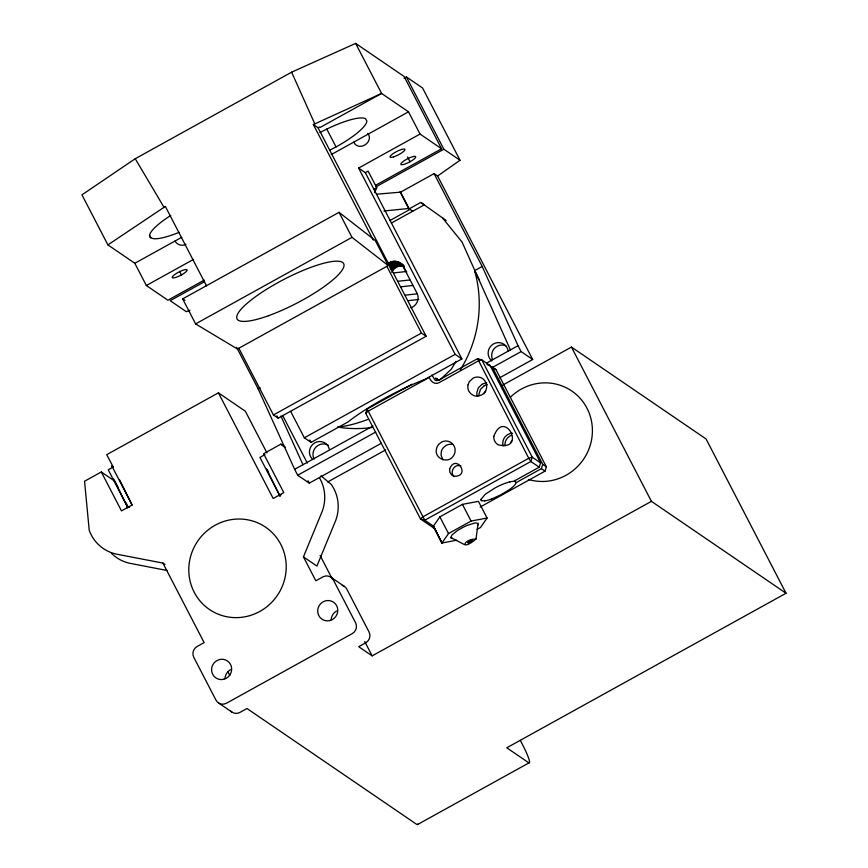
<?xml version="1.0" encoding="UTF-8"?>
<svg xmlns="http://www.w3.org/2000/svg" width="868" height="868" viewBox="0 0 868 868"><rect width="100%" height="100%" fill="white"/><g stroke="black" fill="none" stroke-linecap="round" stroke-linejoin="round"><path stroke-width="1.3" d="M438.101 379.88L435.476 378.264M475.979 539.039C462.026 539.082 460.691 552.167 475.979 539.039L478.127 523.295L475.121 522.894L467.375 525.335A14.951 3.364 -27.4 0 0 461.874 527.994A15.103 3.396 -27.4 0 0 456.807 531.042L452.044 534.905L450.774 537.542L464.662 544.713M493.773 436.495C504.33 407.526 527.451 451.707 498.091 444.817A9.754 9.439 -55.7 0 1 493.74 436.409M509.972 481.794L513.78 481.273L539.223 467.201L540.58 462.872L490.138 365.569L481.794 359.873L477.563 358.647L438.47 380.282L436.344 380.618A3.179 3.081 -55.7 0 1 434.901 379.891L432.134 375.399A3.179 3.081 -55.7 0 0 431.7 375.074M491.993 498.818L500.999 494.738L509.299 489.693A19.454 4.373 -27.4 0 0 513.346 486.449A19.66 4.427 -27.4 0 0 515.928 482.749L541.382 468.666L542.728 464.337L492.286 367.034L490.181 366.426M480.167 507.042L545.017 471.15L546.363 466.821L495.932 369.518L492.286 367.034M434.662 528.645L420.524 518.988L365.764 413.342L367.121 409.034L412.029 384.177M480.894 499.491L485.266 494.239L495.769 487.512A19.78 4.448 -27.4 0 1 504.785 483.422M456.026 361.348L451.371 369.095L440.911 378.99A71.502 16.08 -27.4 0 1 439.132 380.423M114.76 481.154L101.306 471.964L84.543 481.241L89.22 530.272A39.461 38.17 -55.7 0 0 115.574 553.947L162.913 563.093L204.132 642.602L197.144 646.465A8.04 7.769 -55.7 0 0 193.77 657.282L215.958 700.096A8.04 7.769 -55.7 0 0 226.548 703.188L352.213 633.64A8.04 7.769 -55.7 0 0 355.598 622.823L333.399 580.008A8.04 7.769 -55.7 0 0 322.82 576.927L315.833 580.79L303.442 556.876L322.31 511.1A39.461 38.17 -55.7 0 0 319.511 477.91M374.585 192.663L376.766 187.792L368.119 171.115L365.33 172.656L358.592 168.066L420.036 134.063L441.573 148.775L375.974 185.068M391.707 272.281C393.573 267.604 399.128 264.74 404 266.237M477.888 524.956L478.214 524.294M484.029 393.757L485.809 390.915M467.971 542.674L468.991 541.708A2.593 0.586 -27.4 0 1 470.489 540.872M477.118 529.371L480.503 527.494L487.078 518.033L478.431 501.346L462.427 504.373L439.859 516.861L433.284 526.323L441.942 543.01L456.698 540.221M433.414 526.138L441.942 543.01L448.506 533.549L471.085 521.06L487.078 518.033M510.731 442.311L511.74 440.966M365.764 413.342L367.88 411.334L429.334 377.33C430.365 381.54 435.085 385.066 439.23 382.593L478.322 360.947L481.794 359.873L532.236 457.176L540.58 462.872M387.193 264.349C391.088 260.14 398.054 260.443 402.058 264.349M376.571 194.204L400.56 192.164L434.076 173.611L437.591 176.02L460.029 160.265L422.564 87.983L406.408 76.959L404.043 78.261M441.573 148.775L404.108 76.482L355.641 43.4L291.615 72.174L135.224 158.725L81.961 194.855L107.903 244.895L134.822 263.275L146.356 285.518L167.893 300.219L204.273 280.082M481.935 384.416L478.333 387.855L476.857 392.607A9.754 9.439 -55.7 0 0 477.27 395.873M484.094 385.88L480.481 389.32L479.006 394.072A9.754 9.439 -55.7 0 0 479.071 395.732M107.903 244.895L165.354 206.443L206.53 285.897M373.262 240.1L313.359 124.536L381.584 93.44L408.502 111.82L420.036 134.063M313.359 124.536L318.068 127.759L319.467 126.978L320.14 127.444L381.584 93.44L355.641 43.4M134.822 263.275L181.737 237.311M331.326 154.537L408.502 111.82M146.356 285.518L193.607 259.358M204.164 281.894L170.193 300.686L186.349 311.721L189.973 310.147M375.801 186.913L443.874 149.242L460.029 160.265M373.967 189.343L376.766 187.792M182.649 298.874L339.041 212.334L375.28 240.534L388.256 265.554L237.452 349.012L195.615 323.905L182.649 298.874L184.971 300.274M195.615 323.905L352.007 237.355L388.256 265.554M391.392 223.043L424.289 204.837L420.774 202.439L409.208 208.841L400.56 192.164M389.884 220.548L410.032 209.405M266.921 452.857L245.34 411.226L218.421 392.846L106.71 454.669L113.263 467.017L108.24 469.794L127.802 507.541L113.697 479.027M101.306 471.964L121.477 510.894L132.088 505.013L111.918 466.094L112.471 465.791M381.388 443.233L309.29 483.14L297.691 475.23L294.632 469.317L258.219 388.994L260.291 387.844M460.365 369.768A122.128 118.135 -55.7 0 0 474.579 270.675L482.196 266.454L434.076 173.611M273.431 414.958L421.447 333.052L426.155 336.263L278.14 418.17L273.431 414.958L238.852 348.231M285.073 446.944L280.928 444.123L263.612 453.704L283.793 492.623L273.181 498.492L218.421 392.846M264.957 454.615L259.933 457.403L280.114 496.322L266.574 469.013M304.342 437.787L455.147 354.339L461.884 358.929L425.038 379.316L420.079 381.291A83.556 18.792 -27.4 0 0 351.627 419.168L347.916 422L311.08 442.387L304.342 437.787L290.639 411.345M294.632 469.317L372.904 426.004M486.72 363.019L518.044 345.681L482.196 266.454M297.691 475.23L375.714 432.047M492.742 367.294L521.104 351.594L532.702 359.504L499.599 377.819M327.692 481.968L385.674 449.884M502.822 385.056L571.459 347.081L706.075 438.98L786.039 593.245L506.771 747.793L528.308 762.495A25.714 3.005 61 0 0 522.167 743.93L520.301 740.328M342.274 585.423A8.04 7.769 -55.7 0 1 346.864 589.198L369.052 632.012A8.04 7.769 -55.7 0 1 365.678 642.83L358.69 646.693L372.155 655.882L651.423 501.346L786.039 593.245M417.606 824.502L529.317 762.69M329.558 150.283L336.741 146.54A44.995 10.123 -27.4 0 0 366.839 121.053L365.547 118.753A44.995 10.123 -27.4 0 0 319.923 132.587M186.045 244.233C182.302 246.447 176.953 244.971 175.043 241.022M511.567 435.248C507.845 436.55 505.111 440.174 504.948 444.123A9.754 9.439 -55.7 0 0 505.013 445.772M410.824 307.814C416.727 306.068 419.949 298.614 416.976 293.178L403.143 266.487L399.909 262.874M127.064 507.802L129.614 507.053M278.769 495.4L281.308 494.662M471.639 540.449L472.181 540.352A2.593 0.586 -27.4 0 1 472.55 540.601L472.322 540.916A2.495 0.564 -27.4 0 1 471.541 541.556L469.61 542.576A2.723 0.608 -27.4 0 1 468.601 542.891L468.34 542.923A2.593 0.586 -27.4 0 1 467.928 542.695M393.844 272.888L405.464 271.619M398.173 281.232L409.783 279.963M401.049 286.776L412.658 285.507M405.378 295.131L416.987 293.861M408.253 300.675L418.756 299.427M396.643 266.389L404.412 266.259M383.862 211L408.687 208.483L412.723 211.239M512.652 433.262C507.541 433.132 502.952 437.559 502.8 442.647A9.754 9.439 -55.7 0 0 503.212 445.913M452.51 444.405L450.872 444.232A9.754 9.439 -55.7 0 0 446.098 445.436L443.505 447.53A9.407 9.103 -55.7 0 0 441.237 451.968L441.074 455.288L442.93 459.79M452.347 538.269L451.056 537.921M167.166 570.504L129.039 563.137A39.461 38.17 -55.7 0 1 113.654 555.346M486.97 364.647L490.138 365.569M493.816 368.911L495.932 369.518M460.919 465.921C454.734 463.208 449.038 472.344 454.246 476.662M390.589 269.449L392.661 270.512M390.112 268.071L393.258 269.698M389.699 266.747L393.931 268.95M389.331 265.467L394.669 268.266M387.942 263.666L395.472 267.659M388.745 263.058L396.329 267.127M389.591 262.537L397.219 266.682M390.491 262.093L398.152 266.335M391.425 261.735L399.117 266.075M436.778 378.567L437.45 379.034M392.39 261.485L400.094 265.912M393.367 261.322L401.081 265.847M394.354 261.257L402.068 265.879M395.331 261.29L403.045 266.009M396.307 261.42L402.893 265.543M397.262 261.637L402.73 265.152M398.184 261.962L403.631 265.543M399.074 262.375L402.318 264.556M479.657 360.068L477.563 358.647L528.764 458.261L530.88 461.505L539.223 467.201M542.728 464.337L546.363 466.821M541.382 468.666L545.017 471.15M303.442 556.876L316.907 566.066L335.775 520.29A39.461 38.17 -55.7 0 0 331.305 484.507L321.051 475.838M330.665 577.057L344.129 586.247M111.918 466.094L113.263 467.017M162.913 563.093L164.985 564.504M218.693 703.058L232.157 712.248M400.701 263.46L402.828 264.957M420.774 202.439L446.195 220.505M401.417 264.111L403.533 265.641M435.758 378.274L436.723 379.066L436.539 378.47M280.928 444.123L285.029 447.584M442.68 218.107L462.112 242.161L510.427 349.902M403.143 266.487L406.81 272.075M436.279 378.383L436.723 379.066M135.224 158.725L163.954 207.213M367.891 133.39C374.238 142.265 358.668 152.139 353.764 142.113M571.459 347.081L651.423 501.346M406.408 76.959L443.874 149.242M437.591 176.02L532.702 359.504M518.044 345.681L521.104 351.594M474.579 270.675L479.537 280.223M407.548 156.999L410 161.73M400.039 191.806L408.687 208.483M365.33 172.656L461.884 358.929M358.592 168.066L455.147 354.339M514.691 480.351L515.928 482.749M326.759 129.039L336.024 146.92M318.068 127.759L426.155 336.263M386.857 266.324L421.447 333.052M339.041 212.334L352.007 237.355M462.427 504.373L471.085 521.06M439.859 516.861L448.506 533.549M309.833 439.978L311.08 442.387M282.599 415.381L307.326 463.078M276.903 415.783L278.14 418.17M308.042 480.742L309.29 483.14M236.595 347.287L258.219 388.994M179.557 271.369L181.401 274.928M320.086 555.433L332.487 579.347M364.723 641.539L372.155 655.882M149.621 235.38L150.858 237.756M267.398 470.12L268.613 472.474M227.937 671.756L229.803 675.358M115.379 482.337L118.439 488.239M125.773 502.388L128.214 507.107M441.942 543.01L433.599 526.268L424.756 520.225L420.524 518.988L422.64 516.981L528.764 458.261L532.236 457.176L530.88 461.505L424.756 520.225L367.121 409.034M119.73 480.08L132.088 505.013M280.885 416.032L302.954 464.716M291.615 72.174L314.759 123.766M372.448 427.457A122.128 118.135 -55.7 0 1 340.375 427.523M314.075 459.02A10.286 9.949 -55.7 0 1 328.44 445.349M312.057 458.76A10.286 9.949 -55.7 0 1 314.889 442.778A10.286 9.949 -55.7 0 1 329.319 449.201M492.297 359.059A10.286 9.949 -55.7 0 1 505.87 345.8M491.809 360.849A10.286 9.949 -55.7 0 1 493.469 343.956A10.286 9.949 -55.7 0 1 508.203 351.486M179.09 232.331A44.995 10.123 -27.4 0 1 153.723 238.743L150.338 237.582A44.995 10.123 -27.4 0 1 170.822 215.438M367.706 419.504A71.133 16.004 -27.4 0 1 350.596 424.864A71.35 16.047 -27.4 0 1 337.565 426.904M470.554 540.883A2.495 0.564 -27.4 0 1 471.66 540.46M482.044 384.285A9.754 9.439 -55.7 0 1 486.818 383.081M484.203 385.75A9.754 9.439 -55.7 0 1 487.339 384.676M491.885 498.883A19.66 4.427 -27.4 0 1 484.626 500.89M481.697 500.803A19.66 4.427 -27.4 0 1 480.796 499.545M484.952 500.727A19.454 4.373 -27.4 0 1 482.055 500.63M504.829 483.454A19.454 4.373 -27.4 0 1 510.026 481.827M417.79 824.025A25.714 3.005 61 0 1 416.607 824.307L246.989 708.516L240.002 712.378A8.04 7.769 -55.7 0 1 230.595 710.957M112.883 554.674A39.461 38.17 -55.7 0 1 111.397 553.263M331.164 619.719A10.286 9.949 -55.7 0 1 336.589 610.985M225.04 678.44A10.286 9.949 -55.7 0 1 226.624 673.373L228.317 671.289A10.286 9.949 -55.7 0 1 230.476 669.716M510.319 397.305A49.823 48.196 -55.7 0 1 573.195 392.021A49.823 48.196 -55.7 0 1 586.801 453.78A49.823 48.196 -55.7 0 1 528.417 479.451M449.667 468.818L449.808 472.105L451.544 474.829A6.358 6.152 -55.7 0 0 454.42 476.272C471.009 476.413 456.145 453.226 449.667 468.818M468.047 384.784L467.841 386.444A9.754 9.439 -55.7 0 0 468.872 391.24L470.857 393.801L473.613 395.504A9.407 9.103 -55.7 0 0 478.442 396.014L481.566 394.951A9.754 9.439 -55.7 0 0 485.179 391.501C489.151 385.804 484.778 376.896 477.693 377.059A9.754 9.439 -55.7 0 0 472.919 378.253L469.317 381.692L468.047 384.784M436.528 448.756C433.674 458.76 448.832 464.532 453.649 455.461A9.439 9.125 -55.7 0 0 455.136 450.709C455.483 445.696 451.208 440.987 446.152 441.02A9.754 9.439 -55.7 0 0 441.389 442.213L438.796 444.308A9.407 9.103 -55.7 0 0 436.528 448.756M181.857 274.689L179.926 275.709A8.354 1.877 -27.4 0 1 172.233 277.152A8.354 1.877 -27.4 0 1 181.336 270.87L183.17 270.176A8.354 1.877 -27.4 0 1 187.097 270.328A8.354 1.877 -27.4 0 1 181.857 274.689M410.466 161.491L408.546 162.511A8.354 1.877 -27.4 0 1 401.374 163.076A8.354 1.877 -27.4 0 1 413.797 156.446A8.354 1.877 -27.4 0 1 410.466 161.491M393.595 156.88A8.354 1.877 -27.4 0 0 404.955 149.621A8.354 1.877 -27.4 0 0 393.92 153.083A8.354 1.877 -27.4 0 0 393.595 156.88M268.451 315.724A60.055 13.508 -27.4 0 0 343.75 263.807A60.055 13.508 -27.4 0 0 258.87 294.339A60.055 13.508 -27.4 0 0 268.451 315.724M223.76 679.286A10.286 9.949 -55.7 0 0 229.054 662.338A10.286 9.949 -55.7 0 0 212.042 666.624A10.286 9.949 -55.7 0 0 223.76 679.286M329.883 620.566A10.286 9.949 -55.7 0 0 335.178 603.618A10.286 9.949 -55.7 0 0 318.165 607.893A10.286 9.949 -55.7 0 0 329.883 620.566M249.876 615.607A49.823 48.196 -55.7 0 0 272.118 532.561A49.823 48.196 -55.7 0 0 190.504 556.811A49.823 48.196 -55.7 0 0 249.876 615.607"/></g></svg>
